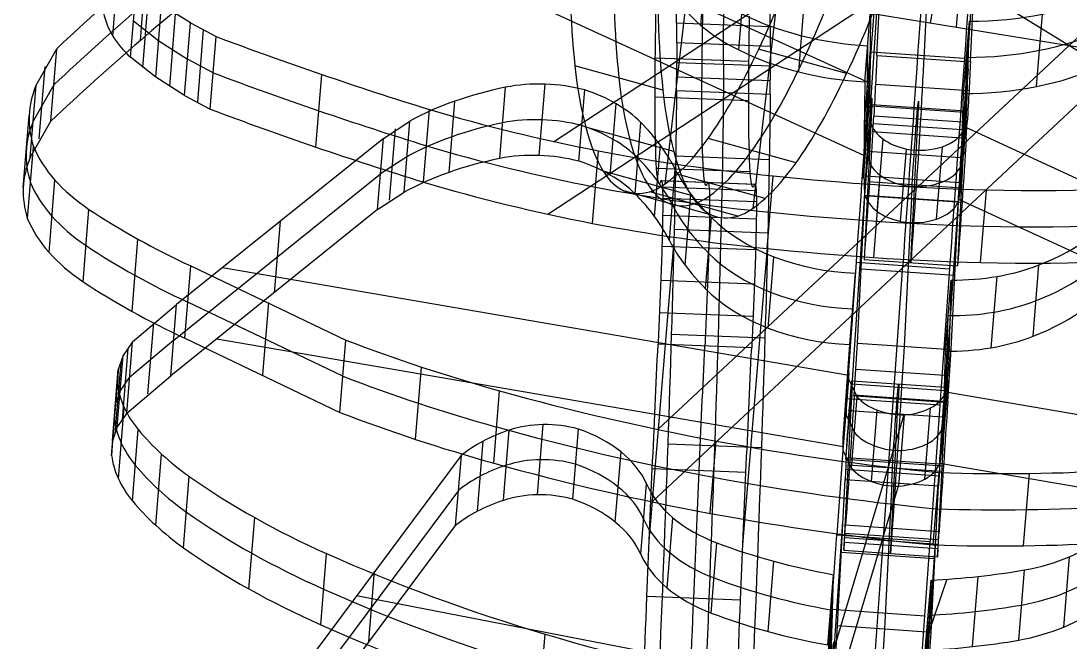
# Model space of a CAD drawing. Extents: x 14 to 133, y -39 to 144.
# Drawn here: x 48.84 to 71.22, y -1.44 to 11.81 of the extents above; entities that cross this region are included whole.
import ezdxf

# ---------------------------------------------------------------- set-up
doc = ezdxf.new("R2010")
doc.units = 0
doc.header["$MEASUREMENT"] = 0
doc.layers.add('LAYER_1', color=255, linetype='CONTINUOUS')

msp = doc.modelspace()

# ---------------------------------------------------------------- linework, layer by layer
at = {"layer": 'LAYER_1', "color": 9}
for p, q in [((66.96, 9.858, 71.863), (71.787, 81.944, 65.495)), ((68.955, 9.722, 71.831), (73.782, 81.808, 65.464)), ((65.27, 31.64, 115.09), (62.58, 8.329, 99.615)), ((67.147, 31.122, 115.545), (64.457, 7.81, 100.069)), ((68.247, 11.766, 126.611), (70.837, 26.127, 108.678)), ((76.814, 16.528, 64.082), (62.429, 3.096, 81.873)), ((66.949, 10.479, 72.431), (55.178, 15.892, 67.001)), ((76.689, 14.985, 62.815), (62.303, 1.554, 80.607)), ((66.823, 8.936, 71.164), (55.053, 14.349, 65.734)), ((60.204, 9.234, 81.903), (68.004, 14.354, 74.829)), ((67.102, 11.072, 75.638), (67.231, 13.665, 72.577)), ((67.102, 11.072, 75.638), (67.231, 13.665, 72.577)), ((68.229, 13.597, 72.561), (68.1, 11.004, 75.622)), ((69.097, 10.936, 75.607), (69.226, 13.529, 72.545)), ((69.097, 10.936, 75.607), (69.226, 13.529, 72.545)), ((63.348, 11.711, 68.127), (63.473, 13.254, 69.393)), ((68.801, 11.676, 126.668), (68.924, 13.225, 127.927)), ((50.798, 11.487, 76.896), (50.924, 13.036, 78.155)), ((51.387, 11.392, 69.702), (51.513, 12.935, 70.968)), ((60.078, 7.686, 80.643), (67.878, 12.805, 73.569)), ((68.708, 12.822, 73.465), (77.643, 7.321, 79.337)), ((51.178, 11.033, 77.416), (51.303, 12.582, 78.675)), ((51.178, 11.033, 77.416), (51.303, 12.582, 78.675)), ((64.155, 11.19, 68.682), (64.28, 12.733, 69.948)), ((64.155, 11.19, 68.682), (64.28, 12.733, 69.948)), ((51.436, 10.815, 77.658), (51.562, 12.364, 78.918)), ((62.827, 11.761, 133.015), (62.83, 12.327, 132.361)), ((62.827, 11.761, 133.015), (62.83, 12.327, 132.361)), ((51.715, 10.607, 77.887), (51.841, 12.155, 79.146)), ((51.715, 10.607, 77.887), (51.841, 12.155, 79.146)), ((52.453, 11.771, 79.558), (51.841, 12.155, 79.146)), ((52.453, 11.771, 79.558), (51.841, 12.155, 79.146)), ((63.828, 12.289, 132.333), (63.826, 11.724, 132.986)), ((64.825, 11.686, 132.957), (64.827, 12.252, 132.304)), ((64.825, 11.686, 132.957), (64.827, 12.252, 132.304)), ((65.433, 10.723, 69.124), (65.558, 12.266, 70.39)), ((66.177, 12.105, 126.396), (71.425, 11.246, 126.94)), ((66.177, 12.105, 126.396), (71.425, 11.246, 126.94)), ((52.012, 10.409, 78.1), (52.138, 11.957, 79.36)), ((66.843, 10.51, 69.244), (66.968, 12.053, 70.51)), ((66.843, 10.51, 69.244), (66.968, 12.053, 70.51)), ((66.968, 12.053, 70.51), (66.947, 10.346, 72.592)), ((66.968, 12.053, 70.51), (66.947, 10.346, 72.592)), ((70.507, 10.411, 69.002), (70.632, 11.954, 70.268)), ((51.241, 11.808, 78.045), (51.778, 11.381, 78.516)), ((52.328, 10.222, 78.298), (52.453, 11.771, 79.558)), ((52.328, 10.222, 78.298), (52.453, 11.771, 79.558)), ((52.453, 11.771, 79.558), (53.004, 11.475, 79.866)), ((52.453, 11.771, 79.558), (53.004, 11.475, 79.866)), ((62.827, 11.761, 133.015), (62.831, 10.916, 134.255)), ((64.825, 11.686, 132.957), (62.827, 11.761, 133.015)), ((62.827, 11.761, 133.015), (62.831, 10.916, 134.255)), ((64.825, 11.686, 132.957), (62.827, 11.761, 133.015)), ((63.83, 10.879, 134.226), (63.826, 11.724, 132.986)), ((64.825, 11.686, 132.957), (64.829, 10.841, 134.197)), ((64.825, 11.686, 132.957), (64.829, 10.841, 134.197)), ((68.952, 10.259, 69.34), (69.078, 11.802, 70.607)), ((68.952, 10.259, 69.34), (69.078, 11.802, 70.607)), ((69.016, 9.776, 73.082), (69.078, 11.802, 70.607)), ((69.016, 9.776, 73.082), (69.078, 11.802, 70.607)), ((52.729, 11.623, 79.712), (52.603, 10.074, 78.453)), ((52.879, 9.927, 78.607), (53.004, 11.475, 79.866)), ((52.879, 9.927, 78.607), (53.004, 11.475, 79.866)), ((49.163, 10.44, 74.24), (49.602, 11.215, 73.252)), ((49.163, 10.44, 74.24), (49.602, 11.215, 73.252)), ((49.477, 9.672, 71.986), (49.602, 11.215, 73.252)), ((49.477, 9.672, 71.986), (49.602, 11.215, 73.252)), ((51.778, 11.381, 78.516), (52.391, 10.996, 78.928)), ((64.827, 11.264, 133.577), (62.829, 11.34, 133.635)), ((66.455, 10.687, 95.104), (64.578, 11.206, 94.649)), ((66.958, 11.2, 71.551), (66.832, 9.657, 70.285)), ((66.885, 9.575, 71.959), (66.906, 11.282, 69.877)), ((51.715, 10.607, 77.887), (51.178, 11.033, 77.416)), ((51.715, 10.607, 77.887), (51.178, 11.033, 77.416)), ((52.941, 10.701, 79.236), (52.391, 10.996, 78.928)), ((64.372, 10.941, 118.315), (62.374, 11.017, 118.373)), ((66.973, 11.15, 67.144), (68.968, 11.014, 67.112)), ((67.102, 11.072, 75.638), (69.097, 10.936, 75.607)), ((67.102, 11.072, 75.638), (69.097, 10.936, 75.607)), ((69.015, 11.031, 69.973), (68.954, 9.004, 72.449)), ((49.231, 9.292, 72.474), (49.356, 10.835, 73.74)), ((62.533, 10.333, 110.883), (60.656, 10.852, 110.428)), ((62.533, 10.333, 110.883), (60.656, 10.852, 110.428)), ((62.828, 10.317, 134.924), (62.831, 10.916, 134.255)), ((62.828, 10.317, 134.924), (62.831, 10.916, 134.255)), ((64.829, 10.841, 134.197), (62.831, 10.916, 134.255)), ((64.829, 10.841, 134.197), (62.831, 10.916, 134.255)), ((63.83, 10.879, 134.226), (63.827, 10.279, 134.895)), ((64.825, 10.241, 134.866), (64.829, 10.841, 134.197)), ((64.825, 10.241, 134.866), (64.829, 10.841, 134.197)), ((69.047, 10.789, 71.844), (68.921, 9.246, 70.578)), ((52.328, 10.222, 78.298), (51.715, 10.607, 77.887)), ((52.328, 10.222, 78.298), (51.715, 10.607, 77.887)), ((55.132, 9.119, 79.375), (55.258, 10.667, 80.634)), ((62.829, 10.617, 134.589), (64.827, 10.541, 134.531)), ((49.038, 8.897, 72.974), (49.163, 10.44, 74.24)), ((49.038, 8.897, 72.974), (49.163, 10.44, 74.24)), ((49.539, 10.444, 72.619), (49.1, 9.669, 73.607)), ((59.055, 8.875, 64.381), (59.18, 10.395, 65.675)), ((59.055, 8.875, 64.381), (59.18, 10.395, 65.675)), ((59.897, 8.941, 64.223), (60.022, 10.461, 65.517)), ((60.745, 8.817, 64.286), (60.869, 10.337, 65.58)), ((60.745, 8.817, 64.286), (60.869, 10.337, 65.58)), ((64.825, 10.241, 134.866), (62.828, 10.317, 134.924)), ((64.825, 10.241, 134.866), (62.828, 10.317, 134.924)), ((66.843, 10.51, 69.244), (66.822, 8.803, 71.326)), ((66.843, 10.51, 69.244), (66.822, 8.803, 71.326)), ((66.822, 8.803, 71.326), (66.947, 10.346, 72.592)), ((66.822, 8.803, 71.326), (66.947, 10.346, 72.592)), ((66.973, 9.634, 73.457), (66.947, 10.346, 72.592)), ((66.973, 9.634, 73.457), (66.947, 10.346, 72.592)), ((67.072, 10.462, 76.342), (69.067, 10.326, 76.311)), ((52.328, 10.222, 78.298), (52.879, 9.927, 78.607)), ((52.328, 10.222, 78.298), (52.879, 9.927, 78.607)), ((57.975, 8.579, 64.832), (58.099, 10.099, 66.126)), ((64.367, 10.106, 119.243), (62.37, 10.182, 119.301)), ((64.367, 10.106, 119.243), (62.37, 10.182, 119.301)), ((68.891, 8.233, 71.816), (68.952, 10.259, 69.34)), ((68.891, 8.233, 71.816), (68.952, 10.259, 69.34)), ((57.43, 8.37, 80.066), (57.556, 9.919, 81.325)), ((57.43, 8.37, 80.066), (57.556, 9.919, 81.325)), ((61.412, 8.522, 64.569), (61.537, 10.042, 65.863)), ((66.814, 8.448, 71.759), (66.939, 9.991, 73.026)), ((66.991, 10.029, 73.115), (66.827, 6.724, 77.017)), ((66.991, 10.029, 73.115), (66.827, 6.724, 77.017)), ((66.972, 10, 72.038), (68.967, 9.864, 72.006)), ((66.991, 10.029, 73.115), (68.986, 9.892, 73.083)), ((66.991, 10.029, 73.115), (68.986, 9.892, 73.083)), ((67.824, 6.656, 77.001), (67.989, 9.961, 73.099)), ((68.986, 9.892, 73.083), (68.822, 6.588, 76.986)), ((68.986, 9.892, 73.083), (68.822, 6.588, 76.986)), ((48.889, 8.249, 73.778), (49.015, 9.792, 75.044)), ((49.038, 8.897, 72.974), (49.477, 9.672, 71.986)), ((49.038, 8.897, 72.974), (49.477, 9.672, 71.986)), ((56.571, 9.305, 67.206), (57.137, 9.674, 66.718)), ((56.571, 9.305, 67.206), (57.137, 9.674, 66.718)), ((57.012, 8.154, 65.424), (57.137, 9.674, 66.718)), ((57.012, 8.154, 65.424), (57.137, 9.674, 66.718)), ((61.94, 8.124, 64.986), (62.064, 9.644, 66.28)), ((61.94, 8.124, 64.986), (62.064, 9.644, 66.28)), ((66.847, 8.091, 72.191), (66.973, 9.634, 73.457)), ((66.847, 8.091, 72.191), (66.973, 9.634, 73.457)), ((67.014, 9.448, 77.085), (67.035, 9.783, 76.979)), ((67.014, 9.448, 77.085), (67.035, 9.783, 76.979)), ((67.035, 9.783, 76.979), (69.03, 9.647, 76.948)), ((67.035, 9.783, 76.979), (69.03, 9.647, 76.948)), ((68.033, 9.715, 76.964), (68.012, 9.38, 77.07)), ((68.991, 9.639, 73.251), (68.865, 8.096, 71.985)), ((68.891, 8.233, 71.816), (69.016, 9.776, 73.082)), ((68.891, 8.233, 71.816), (69.016, 9.776, 73.082)), ((68.965, 9.503, 73.42), (69.016, 9.776, 73.082)), ((68.965, 9.503, 73.42), (69.016, 9.776, 73.082)), ((69.009, 9.312, 77.054), (69.03, 9.647, 76.948)), ((69.009, 9.312, 77.054), (69.03, 9.647, 76.948)), ((56.703, 7.986, 65.651), (56.828, 9.506, 66.945)), ((62.766, 9.024, 108.431), (60.889, 9.543, 107.976)), ((66.885, 9.575, 71.959), (66.91, 8.863, 72.824)), ((67.014, 9.448, 77.085), (69.009, 9.312, 77.054)), ((67.014, 9.448, 77.085), (69.009, 9.312, 77.054)), ((69.02, 9.48, 77.001), (67.025, 9.616, 77.032)), ((68.839, 7.96, 72.153), (68.965, 9.503, 73.42)), ((68.839, 7.96, 72.153), (68.965, 9.503, 73.42)), ((81.437, 3.815, 79.114), (68.973, 9.547, 73.365)), ((56.571, 9.305, 67.206), (52.161, 5.762, 71.792)), ((56.571, 9.305, 67.206), (52.161, 5.762, 71.792)), ((56.446, 7.785, 65.912), (56.571, 9.305, 67.206)), ((56.446, 7.785, 65.912), (56.571, 9.305, 67.206)), ((65.378, 8.785, 97.382), (63.5, 9.303, 96.928)), ((65.378, 8.785, 97.382), (63.5, 9.303, 96.928)), ((67.107, 7.748, 72.583), (67.233, 9.291, 73.85)), ((48.981, 7.585, 74.578), (49.106, 9.128, 75.844)), ((48.981, 7.585, 74.578), (49.106, 9.128, 75.844)), ((61.033, 7.492, 80.786), (61.159, 9.04, 82.046)), ((62.357, 7.639, 65.516), (62.481, 9.158, 66.81)), ((66.899, 9.034, 71.567), (68.894, 8.897, 71.535)), ((66.899, 9.034, 71.567), (68.894, 8.897, 71.535)), ((67.606, 7.533, 72.795), (67.732, 9.076, 74.062)), ((67.606, 7.533, 72.795), (67.732, 9.076, 74.062)), ((68.375, 7.584, 72.658), (68.5, 9.127, 73.924)), ((68.954, 9.004, 72.449), (68.902, 8.731, 72.787)), ((57.074, 8.914, 66.071), (56.508, 8.545, 66.559)), ((64.806, 8.85, 136.026), (62.809, 8.926, 136.083)), ((66.847, 8.091, 72.191), (66.822, 8.803, 71.326)), ((66.847, 8.091, 72.191), (66.822, 8.803, 71.326)), ((52.099, 5.002, 71.145), (56.508, 8.545, 66.559)), ((63.137, 8.086, 105.83), (61.26, 8.605, 105.375)), ((63.137, 8.086, 105.83), (61.26, 8.605, 105.375)), ((64.399, 8.588, 122.321), (62.401, 8.664, 122.379)), ((62.675, 7.126, 66.087), (62.799, 8.646, 67.381)), ((62.675, 7.126, 66.087), (62.799, 8.646, 67.381)), ((64.719, 8.023, 99.231), (62.842, 8.542, 98.776)), ((49.438, 6.873, 75.401), (49.563, 8.416, 76.668)), ((64.488, 8.32, 125.743), (62.49, 8.396, 125.801)), ((64.488, 8.32, 125.743), (62.49, 8.396, 125.801)), ((64.509, 8.321, 126.466), (62.511, 8.397, 126.524)), ((64.761, 6.956, 81.072), (64.887, 8.505, 82.332)), ((64.761, 6.956, 81.072), (64.887, 8.505, 82.332)), ((66.866, 8.502, 71.779), (68.861, 8.365, 71.748)), ((68.904, 8.24, 75.034), (66.909, 8.377, 75.066)), ((67.034, 6.763, 81.082), (67.16, 8.312, 82.342)), ((56.446, 7.785, 65.912), (57.012, 8.154, 65.424)), ((56.446, 7.785, 65.912), (57.012, 8.154, 65.424)), ((63.579, 7.668, 103.53), (61.702, 8.187, 103.075)), ((64.134, 7.647, 101.217), (62.257, 8.165, 100.762)), ((64.134, 7.647, 101.217), (62.257, 8.165, 100.762)), ((64.525, 8.187, 127.176), (62.527, 8.263, 127.234)), ((64.525, 8.187, 127.176), (62.527, 8.263, 127.234)), ((63.008, 6.597, 66.676), (63.132, 8.117, 67.97)), ((66.57, 4.041, 72.377), (66.851, 8.232, 72.006)), ((66.688, 4.936, 75.998), (66.844, 8.096, 72.185)), ((66.688, 4.936, 75.998), (66.844, 8.096, 72.185)), ((66.844, 8.096, 72.185), (68.839, 7.96, 72.153)), ((66.844, 8.096, 72.185), (68.839, 7.96, 72.153)), ((66.923, 8.081, 77.24), (68.918, 7.945, 77.208)), ((68.565, 3.904, 72.345), (68.846, 8.096, 71.975)), ((68.839, 7.96, 72.153), (68.891, 8.233, 71.816)), ((68.839, 7.96, 72.153), (68.891, 8.233, 71.816)), ((69.311, 6.655, 80.989), (69.437, 8.203, 82.248)), ((69.311, 6.655, 80.989), (69.437, 8.203, 82.248)), ((64.53, 7.95, 127.68), (62.532, 8.025, 127.738)), ((67.842, 8.028, 72.169), (67.686, 4.868, 75.982)), ((68.684, 4.8, 75.966), (68.839, 7.96, 72.153)), ((68.684, 4.8, 75.966), (68.839, 7.96, 72.153)), ((81.312, 2.272, 77.848), (68.848, 8.004, 72.098)), ((50.164, 6.247, 76.091), (50.289, 7.79, 77.358)), ((50.164, 6.247, 76.091), (50.289, 7.79, 77.358)), ((56.446, 7.785, 65.912), (52.037, 4.242, 70.498)), ((56.446, 7.785, 65.912), (52.037, 4.242, 70.498)), ((64.528, 7.582, 128.097), (62.531, 7.657, 128.155)), ((64.528, 7.582, 128.097), (62.531, 7.657, 128.155)), ((63.446, 6.098, 67.221), (63.571, 7.618, 68.514)), ((63.446, 6.098, 67.221), (63.571, 7.618, 68.514)), ((54.366, 7.533, 69.499), (54.242, 6.013, 68.205)), ((64.773, 7.284, 136.934), (62.776, 7.36, 136.991)), ((64.773, 7.284, 136.934), (62.776, 7.36, 136.991)), ((51.209, 5.613, 76.76), (51.335, 7.156, 78.027)), ((62.243, 0.711, 127.318), (62.768, 7.044, 137.131)), ((64.513, 6.925, 128.434), (62.515, 7.001, 128.492)), ((64.241, 0.635, 127.26), (64.765, 6.969, 137.073)), ((64.78, 5.259, 68.079), (64.904, 6.779, 69.373)), ((66.827, 6.724, 77.017), (68.822, 6.588, 76.986)), ((66.827, 6.724, 77.017), (68.822, 6.588, 76.986)), ((52.337, 5.041, 77.346), (52.462, 6.584, 78.612)), ((52.337, 5.041, 77.346), (52.462, 6.584, 78.612)), ((52.462, 6.584, 78.612), (55.767, 5.002, 80.212)), ((52.462, 6.584, 78.612), (55.767, 5.002, 80.212)), ((53.141, 6.549, 70.773), (66.505, 4.255, 72.184)), ((66.656, 6.661, 66.454), (66.243, 0.846, 65.532)), ((66.656, 6.661, 66.454), (66.243, 0.846, 65.532)), ((66.656, 6.661, 66.454), (68.651, 6.525, 66.423)), ((66.656, 6.661, 66.454), (68.651, 6.525, 66.423)), ((68.761, 6.38, 74.06), (66.766, 6.516, 74.091)), ((67.241, 0.778, 65.516), (67.653, 6.593, 66.438)), ((68.651, 6.525, 66.423), (68.238, 0.71, 65.5)), ((68.651, 6.525, 66.423), (68.238, 0.71, 65.5)), ((70.435, 5.084, 67.74), (70.559, 6.604, 69.034)), ((70.435, 5.084, 67.74), (70.559, 6.604, 69.034)), ((64.489, 6.195, 128.54), (62.491, 6.271, 128.598)), ((64.489, 6.195, 128.54), (62.491, 6.271, 128.598)), ((66.504, 4.431, 71.977), (66.646, 6.427, 69.618)), ((66.504, 4.431, 71.977), (66.646, 6.427, 69.618)), ((66.522, 4.907, 68.324), (66.646, 6.427, 69.618)), ((66.522, 4.907, 68.324), (66.646, 6.427, 69.618)), ((68.56, 4.763, 68.297), (68.684, 6.283, 69.591)), ((68.56, 4.763, 68.297), (68.684, 6.283, 69.591)), ((68.684, 6.283, 69.591), (68.629, 4.43, 71.773)), ((68.684, 6.283, 69.591), (68.629, 4.43, 71.773)), ((69.54, 4.84, 68.113), (69.664, 6.36, 69.407)), ((51.22, 4.966, 72.817), (52.161, 5.762, 71.792)), ((51.22, 4.966, 72.817), (52.161, 5.762, 71.792)), ((52.037, 4.242, 70.498), (52.161, 5.762, 71.792)), ((52.037, 4.242, 70.498), (52.161, 5.762, 71.792)), ((55.705, 4.231, 79.579), (52.4, 5.812, 77.979)), ((53.999, 4.259, 78.134), (54.125, 5.802, 79.4)), ((66.584, 5.667, 68.971), (66.442, 3.671, 71.33)), ((51.546, 3.855, 71), (51.671, 5.374, 72.294)), ((64.461, 5.507, 128.473), (62.463, 5.583, 128.531)), ((66.575, 5.429, 70.797), (66.451, 3.909, 69.503)), ((68.567, 3.67, 71.126), (68.622, 5.523, 68.944)), ((68.657, 5.357, 70.682), (68.532, 3.837, 69.388)), ((51.22, 4.966, 72.817), (51.02, 4.675, 73.178)), ((51.22, 4.966, 72.817), (51.02, 4.675, 73.178)), ((51.096, 3.446, 71.523), (51.22, 4.966, 72.817)), ((51.096, 3.446, 71.523), (51.22, 4.966, 72.817)), ((52.099, 5.002, 71.145), (51.158, 4.206, 72.17)), ((52.337, 5.041, 77.346), (55.642, 3.459, 78.946)), ((52.337, 5.041, 77.346), (55.642, 3.459, 78.946)), ((53.016, 5.029, 69.479), (66.38, 2.735, 70.89)), ((55.642, 3.459, 78.946), (55.767, 5.002, 80.212)), ((55.642, 3.459, 78.946), (55.767, 5.002, 80.212)), ((64.712, 5.044, 137.75), (62.714, 5.12, 137.808)), ((66.617, 3.832, 76.267), (66.688, 4.936, 75.998)), ((66.617, 3.832, 76.267), (66.688, 4.936, 75.998)), ((66.688, 4.936, 75.998), (68.684, 4.8, 75.966)), ((66.688, 4.936, 75.998), (68.684, 4.8, 75.966)), ((51.12, 4.821, 72.998), (50.996, 3.301, 71.704)), ((64.43, 4.839, 128.292), (62.432, 4.915, 128.35)), ((64.43, 4.839, 128.292), (62.432, 4.915, 128.35)), ((66.38, 2.911, 70.683), (66.522, 4.907, 68.324)), ((66.38, 2.911, 70.683), (66.522, 4.907, 68.324)), ((67.686, 4.868, 75.982), (67.615, 3.763, 76.252)), ((68.56, 4.763, 68.297), (68.505, 2.91, 70.479)), ((68.56, 4.763, 68.297), (68.505, 2.91, 70.479)), ((68.612, 3.695, 76.236), (68.684, 4.8, 75.966)), ((68.612, 3.695, 76.236), (68.684, 4.8, 75.966)), ((50.967, 4.524, 73.36), (50.842, 3.004, 72.066)), ((50.895, 3.155, 71.884), (51.02, 4.675, 73.178)), ((50.895, 3.155, 71.884), (51.02, 4.675, 73.178)), ((51.02, 4.675, 73.178), (50.913, 4.374, 73.542)), ((51.02, 4.675, 73.178), (50.913, 4.374, 73.542)), ((50.789, 2.854, 72.248), (50.913, 4.374, 73.542)), ((50.789, 2.854, 72.248), (50.913, 4.374, 73.542)), ((50.913, 4.374, 73.542), (50.897, 4.064, 73.908)), ((50.913, 4.374, 73.542), (50.897, 4.064, 73.908)), ((57.259, 2.885, 79.485), (57.385, 4.428, 80.751)), ((66.38, 2.911, 70.683), (66.504, 4.431, 71.977)), ((66.38, 2.911, 70.683), (66.504, 4.431, 71.977)), ((66.505, 4.3, 72.13), (66.38, 2.78, 70.836)), ((66.505, 4.17, 72.284), (66.504, 4.431, 71.977)), ((66.505, 4.17, 72.284), (66.504, 4.431, 71.977)), ((66.653, 4.384, 76.134), (68.648, 4.248, 76.103)), ((68.505, 2.91, 70.479), (68.629, 4.43, 71.773)), ((68.505, 2.91, 70.479), (68.629, 4.43, 71.773)), ((68.629, 4.43, 71.773), (68.565, 3.884, 72.421)), ((68.629, 4.43, 71.773), (68.565, 3.884, 72.421)), ((50.772, 2.544, 72.614), (50.897, 4.064, 73.908)), ((50.772, 2.544, 72.614), (50.897, 4.064, 73.908)), ((50.905, 4.219, 73.725), (50.781, 2.699, 72.431)), ((50.958, 3.915, 72.531), (51.158, 4.206, 72.17)), ((51.096, 3.446, 71.523), (52.037, 4.242, 70.498)), ((51.096, 3.446, 71.523), (52.037, 4.242, 70.498)), ((66.38, 2.65, 70.99), (66.505, 4.17, 72.284)), ((66.38, 2.65, 70.99), (66.505, 4.17, 72.284)), ((66.682, 3.792, 72.71), (66.505, 4.17, 72.284)), ((66.682, 3.792, 72.71), (66.505, 4.17, 72.284)), ((66.568, 4.131, 71.848), (68.563, 3.995, 71.817)), ((66.568, 4.131, 71.848), (68.563, 3.995, 71.817)), ((66.571, 4.066, 72.312), (68.566, 3.93, 72.281)), ((68.501, 2.634, 70.804), (68.626, 4.154, 72.098)), ((50.851, 3.614, 72.895), (50.958, 3.915, 72.531)), ((58.925, 2.378, 79.937), (59.051, 3.921, 81.204)), ((58.925, 2.378, 79.937), (59.051, 3.921, 81.204)), ((66.56, 3.817, 72.709), (66.413, 0.887, 76.097)), ((66.56, 3.817, 72.709), (66.413, 0.887, 76.097)), ((66.438, 2.456, 71.211), (66.563, 3.976, 72.505)), ((66.56, 3.817, 72.709), (68.555, 3.681, 72.677)), ((66.56, 3.817, 72.709), (68.555, 3.681, 72.677)), ((66.617, 3.832, 76.267), (68.612, 3.695, 76.236)), ((66.617, 3.832, 76.267), (68.612, 3.695, 76.236)), ((68.441, 2.364, 71.127), (68.565, 3.884, 72.421)), ((68.441, 2.364, 71.127), (68.565, 3.884, 72.421)), ((68.57, 3.9, 72.402), (83.898, 1.268, 74.019)), ((50.835, 3.304, 73.261), (50.851, 3.614, 72.895)), ((66.442, 3.671, 71.33), (66.443, 3.41, 71.637)), ((66.449, 3.757, 65.975), (68.444, 3.62, 65.943)), ((66.558, 2.272, 71.416), (66.682, 3.792, 72.71)), ((66.558, 2.272, 71.416), (66.682, 3.792, 72.71)), ((67.411, 0.819, 76.081), (67.558, 3.749, 72.693)), ((68.555, 3.681, 72.677), (68.408, 0.751, 76.065)), ((68.555, 3.681, 72.677), (68.408, 0.751, 76.065)), ((68.503, 3.124, 71.774), (68.567, 3.67, 71.126)), ((51.096, 3.446, 71.523), (50.895, 3.155, 71.884)), ((51.096, 3.446, 71.523), (50.895, 3.155, 71.884)), ((50.917, 2.047, 73.184), (51.041, 3.567, 74.478)), ((67.676, 3.409, 73.064), (65.892, -2.564, 80.251)), ((66.443, 3.41, 71.637), (66.62, 3.032, 72.063)), ((66.512, 3.502, 71.062), (68.507, 3.366, 71.03)), ((66.986, 1.987, 71.71), (67.11, 3.507, 73.004)), ((67.567, 1.89, 71.768), (67.692, 3.41, 73.062)), ((67.567, 1.89, 71.768), (67.692, 3.41, 73.062)), ((68.122, 2.036, 71.542), (68.247, 3.556, 72.836)), ((50.895, 3.155, 71.884), (50.789, 2.854, 72.248)), ((50.895, 3.155, 71.884), (50.789, 2.854, 72.248)), ((59.857, 1.703, 65.889), (59.98, 3.2, 67.21)), ((51.216, 1.573, 73.712), (51.341, 3.093, 75.006)), ((51.216, 1.573, 73.712), (51.341, 3.093, 75.006)), ((59.133, 1.585, 66.09), (59.256, 3.082, 67.411)), ((59.133, 1.585, 66.09), (59.256, 3.082, 67.411)), ((60.611, 1.608, 65.927), (60.734, 3.105, 67.247)), ((60.611, 1.608, 65.927), (60.734, 3.105, 67.247)), ((66.38, 2.65, 70.99), (66.38, 2.911, 70.683)), ((66.38, 2.65, 70.99), (66.38, 2.911, 70.683)), ((68.505, 2.91, 70.479), (68.441, 2.364, 71.127)), ((68.505, 2.91, 70.479), (68.441, 2.364, 71.127)), ((50.789, 2.854, 72.248), (50.772, 2.544, 72.614)), ((50.789, 2.854, 72.248), (50.772, 2.544, 72.614)), ((58.577, 1.352, 66.407), (58.7, 2.849, 67.727)), ((64.637, 2.705, 138.207), (62.639, 2.781, 138.265)), ((64.637, 2.705, 138.207), (62.639, 2.781, 138.265)), ((63.546, 1.308, 80.784), (63.672, 2.851, 82.05)), ((51.715, 1.052, 74.276), (51.839, 2.572, 75.57)), ((54.548, -2.406, 74.071), (58.235, 2.543, 68.117)), ((54.548, -2.406, 74.071), (58.235, 2.543, 68.117)), ((58.111, 1.046, 66.797), (58.235, 2.543, 68.117)), ((58.111, 1.046, 66.797), (58.235, 2.543, 68.117)), ((61.519, 1.121, 66.394), (61.642, 2.617, 67.715)), ((66.558, 2.272, 71.416), (66.38, 2.65, 70.99)), ((66.558, 2.272, 71.416), (66.38, 2.65, 70.99)), ((66.445, 2.5, 71.159), (66.421, 2.029, 71.624)), ((66.445, 2.5, 71.159), (66.421, 2.029, 71.624)), ((66.445, 2.5, 71.159), (68.441, 2.364, 71.127)), ((66.445, 2.5, 71.159), (68.441, 2.364, 71.127)), ((64.308, 2.181, 127.549), (62.31, 2.256, 127.607)), ((66.431, 2.247, 71.373), (68.427, 2.11, 71.341)), ((66.486, 2.343, 74.395), (68.481, 2.207, 74.363)), ((66.527, 2.456, 76.519), (68.522, 2.32, 76.488)), ((67.418, 1.961, 71.608), (67.443, 2.432, 71.143)), ((68.441, 2.364, 71.127), (68.416, 1.893, 71.592)), ((68.441, 2.364, 71.127), (68.416, 1.893, 71.592)), ((68.446, 2.38, 71.108), (83.773, -0.251, 72.725)), ((52.307, 0.571, 74.784), (52.431, 2.091, 76.078)), ((52.307, 0.571, 74.784), (52.431, 2.091, 76.078)), ((66.263, -1.087, 75.146), (66.421, 2.029, 71.624)), ((66.263, -1.087, 75.146), (66.421, 2.029, 71.624)), ((66.421, 2.029, 71.624), (68.416, 1.893, 71.592)), ((66.421, 2.029, 71.624), (68.416, 1.893, 71.592)), ((68.304, 0.633, 81.134), (68.43, 2.176, 82.4)), ((68.304, 0.633, 81.134), (68.43, 2.176, 82.4)), ((70.231, 0.617, 80.963), (70.357, 2.16, 82.229)), ((58.173, 1.794, 67.457), (54.486, -3.154, 73.411)), ((62.062, 0.439, 67.116), (62.185, 1.936, 68.437)), ((62.062, 0.439, 67.116), (62.185, 1.936, 68.437)), ((67.552, 1.89, 71.77), (65.768, -4.083, 78.957)), ((67.418, 1.961, 71.608), (67.261, -1.155, 75.13)), ((68.258, -1.224, 75.114), (68.416, 1.893, 71.592)), ((68.258, -1.224, 75.114), (68.416, 1.893, 71.592)), ((53.702, -0.303, 75.677), (53.826, 1.217, 76.971)), ((62.627, -0.285, 67.884), (62.75, 1.212, 69.205)), ((66.147, -2.275, 72.935), (66.375, 1.136, 72.633)), ((54.425, -3.903, 72.75), (58.111, 1.046, 66.797)), ((54.425, -3.903, 72.75), (58.111, 1.046, 66.797)), ((66.396, 0.52, 76.581), (66.432, 1.06, 76.569)), ((66.396, 0.52, 76.581), (66.432, 1.06, 76.569)), ((66.432, 1.06, 76.569), (68.428, 0.923, 76.538)), ((66.432, 1.06, 76.569), (68.428, 0.923, 76.538)), ((67.43, 0.991, 76.554), (67.393, 0.451, 76.566)), ((68.142, -2.411, 72.903), (68.371, 1, 72.602)), ((68.391, 0.383, 76.55), (68.428, 0.923, 76.538)), ((68.391, 0.383, 76.55), (68.428, 0.923, 76.538)), ((63.565, -0.819, 68.402), (63.688, 0.678, 69.722)), ((63.565, -0.819, 68.402), (63.688, 0.678, 69.722)), ((66.243, 0.846, 65.532), (68.238, 0.71, 65.5)), ((66.243, 0.846, 65.532), (68.238, 0.71, 65.5)), ((66.413, 0.887, 76.097), (66.396, 0.52, 76.581)), ((66.413, 0.887, 76.097), (66.396, 0.52, 76.581)), ((66.403, 0.691, 76.329), (68.399, 0.554, 76.298)), ((66.413, 0.887, 76.097), (68.408, 0.751, 76.065)), ((66.413, 0.887, 76.097), (68.408, 0.751, 76.065)), ((66.414, 0.79, 76.586), (68.409, 0.653, 76.554)), ((67.393, 0.451, 76.566), (67.411, 0.819, 76.081)), ((68.408, 0.751, 76.065), (68.391, 0.383, 76.55)), ((68.408, 0.751, 76.065), (68.391, 0.383, 76.55)), ((55.235, -1.07, 76.43), (55.36, 0.45, 77.724)), ((55.235, -1.07, 76.43), (55.36, 0.45, 77.724)), ((68.337, 0.335, 73.353), (66.342, 0.471, 73.385)), ((66.396, 0.52, 76.581), (68.391, 0.383, 76.55)), ((66.396, 0.52, 76.581), (68.391, 0.383, 76.55)), ((64.781, -1.213, 68.735), (64.904, 0.284, 70.056)), ((71.086, -1.117, 68.038), (71.209, 0.38, 69.359)), ((56.262, -1.426, 69.772), (56.385, 0.071, 71.092)), ((70.129, -1.398, 68.445), (70.252, 0.099, 69.766)), ((70.129, -1.398, 68.445), (70.252, 0.099, 69.766)), ((66.054, -1.499, 68.94), (66.177, -0.002, 70.261)), ((66.054, -1.499, 68.94), (66.177, -0.002, 70.261)), ((66.123, -1.774, 72.274), (66.177, -0.002, 70.261)), ((66.123, -1.774, 72.274), (66.177, -0.002, 70.261)), ((68.133, -1.615, 68.878), (68.256, -0.118, 70.198)), ((68.133, -1.615, 68.878), (68.256, -0.118, 70.198)), ((68.256, -0.118, 70.198), (68.172, -1.789, 72.101)), ((68.256, -0.118, 70.198), (68.172, -1.789, 72.101)), ((68.591, -0.098, 70.144), (68.199, -1.25, 71.487)), ((69.141, -1.535, 68.693), (69.264, -0.038, 70.013)), ((56, -0.446, 71.714), (80.164, -5.121, 74.758)), ((64.192, -0.545, 127.108), (62.194, -0.469, 127.166)), ((64.192, -0.545, 127.108), (62.194, -0.469, 127.166)), ((66.15, -0.888, 71.267), (66.027, -2.385, 69.947)), ((66.116, -0.75, 69.6), (66.062, -2.522, 71.614)), ((66.13, -0.739, 65.223), (68.125, -0.876, 65.192)), ((68.11, -2.538, 71.44), (68.195, -0.867, 69.538)), ((66.184, -2.32, 75.445), (66.263, -1.087, 75.146)), ((66.184, -2.32, 75.445), (66.263, -1.087, 75.146)), ((66.263, -1.087, 75.146), (68.258, -1.224, 75.114)), ((66.263, -1.087, 75.146), (68.258, -1.224, 75.114)), ((68.214, -0.954, 71.149), (68.091, -2.451, 69.829)), ((59.896, -2.789, 78.001), (60.02, -1.269, 79.295)), ((67.261, -1.155, 75.13), (67.181, -2.388, 75.429)), ((68.179, -2.457, 75.413), (68.258, -1.224, 75.114)), ((68.179, -2.457, 75.413), (68.258, -1.224, 75.114))]:
    msp.add_line(p, q, dxfattribs=at)
at = {"layer": 'LAYER_1', "color": 9, "extrusion": (0.997547, -0.068199, -0.015777)}
for centre, radius, start, end in [((30.967, -46.471, 64.989), 115.662, 95.33331, 99.84404), ((30.967, -46.471, 64.989), 115.662, 95.33331, 99.84404), ((30.967, -46.471, 65.989), 115.662, 95.33331, 99.84404), ((30.967, -46.471, 66.989), 115.662, 95.33331, 99.84404), ((30.967, -46.471, 66.989), 115.662, 95.33331, 99.84404), ((8.545, 71.156, 64.989), 8.974, 37.9317, 49.8357), ((8.545, 71.156, 64.989), 8.974, 37.9317, 49.8357), ((8.545, 71.156, 65.989), 8.974, 37.9316, 49.8357), ((8.545, 71.156, 66.989), 8.974, 37.9317, 49.8357), ((8.545, 71.156, 66.989), 8.974, 37.9317, 49.8357), ((13.671, 73.636, 64.989), 1.039, 264.7163, 29.6226), ((13.671, 73.636, 64.989), 1.039, 264.7163, 29.6226), ((13.671, 73.636, 65.989), 1.039, 264.7163, 29.6226), ((13.671, 73.636, 66.989), 1.039, 264.7163, 29.6226), ((13.671, 73.636, 66.989), 1.039, 264.7163, 29.6226), ((12.753, 73.23, 64.989), 5.046, 75.7284, 107.1326), ((12.753, 73.23, 64.989), 5.046, 75.7284, 107.1326), ((12.753, 73.23, 65.989), 5.046, 75.7278, 107.1333), ((12.753, 73.23, 66.989), 5.046, 75.7284, 107.1326), ((12.753, 73.23, 66.989), 5.046, 75.7284, 107.1326), ((13.825, 74.002, 64.989), 1.424, 213.3705, 259.8963), ((13.825, 74.002, 64.989), 1.424, 213.3705, 259.8963), ((13.825, 74.002, 65.989), 1.424, 213.3705, 259.8963), ((13.825, 74.002, 66.989), 1.424, 213.3705, 259.8963), ((13.825, 74.002, 66.989), 1.424, 213.3705, 259.8963), ((7.618, 73.074, 64.989), 1.061, 236.0879, 349.6265), ((7.618, 73.074, 64.989), 1.061, 236.0879, 349.6265), ((7.548, 72.964, 64.989), 1.117, 355.7993, 44.2237), ((7.548, 72.964, 64.989), 1.117, 355.7993, 44.2237), ((7.618, 73.074, 65.989), 1.061, 236.0879, 349.6265), ((7.548, 72.964, 65.989), 1.117, 355.7993, 44.2237), ((5.944, 67.949, 64.989), 9.662, 75.4803, 92.1113), ((5.944, 67.949, 64.989), 9.662, 75.4803, 92.1113), ((7.618, 73.074, 66.989), 1.061, 236.0879, 349.6265), ((7.618, 73.074, 66.989), 1.061, 236.0879, 349.6265), ((7.548, 72.964, 66.989), 1.117, 355.7993, 44.2237), ((7.548, 72.964, 66.989), 1.117, 355.7993, 44.2237), ((5.944, 67.949, 65.989), 9.662, 75.4801, 92.1116), ((5.944, 67.949, 66.989), 9.662, 75.4803, 92.1113), ((5.944, 67.949, 66.989), 9.662, 75.4803, 92.1113), ((-1.413, 97.207, 64.989), 31.382, 276.5539, 282.4683), ((-1.413, 97.207, 64.989), 31.382, 276.5539, 282.4683), ((-1.417, 97.231, 65.989), 31.406, 276.5561, 282.4661), ((-1.413, 97.207, 66.989), 31.382, 276.5539, 282.4683), ((-1.413, 97.207, 66.989), 31.382, 276.5539, 282.4683), ((1.98, 72.586, 64.989), 1.108, 318.0224, 10.2796), ((1.98, 72.586, 64.989), 1.108, 318.0224, 10.2796)]:
    msp.add_arc(centre, radius, start, end, dxfattribs=at)
at = {"layer": 'LAYER_1', "color": 9, "extrusion": (0.062757, 0.771476, 0.633156)}
for centre, radius, start, end in [((-126.66, 91.794, 58.145), 90.023, 325.83722, 330.21461), ((-126.66, 91.794, 58.145), 90.023, 325.83722, 330.21461), ((-126.754, 91.853, 57.145), 90.134, 325.83992, 330.21192), ((-126.66, 91.794, 56.145), 90.023, 325.83722, 330.21461), ((-126.66, 91.794, 56.145), 90.023, 325.83722, 330.21461), ((-64.991, 39.642, 56.145), 3.719, 23.9747, 58.2848), ((-64.991, 39.642, 56.145), 3.719, 23.9747, 58.2848), ((-67.185, 38.248, 58.145), 5.455, 97.463, 131.1611), ((-67.185, 38.248, 58.145), 5.455, 97.463, 131.1611), ((-65.567, 38.785, 57.145), 4.752, 57.8149, 92.454), ((-67.185, 38.248, 57.145), 5.455, 97.4624, 131.1617), ((-65.567, 38.785, 56.145), 4.752, 57.8154, 92.4536), ((-65.567, 38.785, 56.145), 4.752, 57.8154, 92.4536), ((-67.185, 38.248, 56.145), 5.455, 97.463, 131.1611), ((-67.185, 38.248, 56.145), 5.455, 97.463, 131.1611), ((-52.588, 49.282, 58.145), 4.53, 348.1457, 14.6035), ((-52.588, 49.282, 58.145), 4.53, 348.1457, 14.6035), ((-52.588, 49.282, 57.145), 4.53, 348.1453, 14.6038), ((-66.985, 47.101, 58.145), 1.041, 13.2199, 78.271), ((-66.985, 47.101, 58.145), 1.041, 13.2199, 78.271), ((-66.93, 47.072, 58.145), 1.061, 81.4968, 168.0427), ((-66.93, 47.072, 58.145), 1.061, 81.4968, 168.0427), ((-52.442, 49.034, 58.145), 4.459, 18.1552, 48.5913), ((-52.442, 49.034, 58.145), 4.459, 18.1552, 48.5913), ((-52.588, 49.282, 56.145), 4.53, 348.1457, 14.6035), ((-52.588, 49.282, 56.145), 4.53, 348.1457, 14.6035), ((-66.985, 47.101, 57.145), 1.041, 13.2199, 78.271), ((-66.93, 47.072, 57.145), 1.061, 81.4968, 168.0428), ((-52.442, 49.034, 57.145), 4.459, 18.1546, 48.5918), ((-66.985, 47.101, 56.145), 1.041, 13.2199, 78.271), ((-66.985, 47.101, 56.145), 1.041, 13.2199, 78.271), ((-66.93, 47.072, 56.145), 1.061, 81.4968, 168.0427), ((-66.93, 47.072, 56.145), 1.061, 81.4968, 168.0427), ((-59.136, 41.304, 58.145), 14.685, 48.9516, 59.8312), ((-59.136, 41.304, 58.145), 14.685, 48.9516, 59.8312), ((-52.442, 49.034, 56.145), 4.459, 18.1552, 48.5913), ((-52.442, 49.034, 56.145), 4.459, 18.1552, 48.5913), ((-59.136, 41.304, 57.145), 14.685, 48.9516, 59.8312), ((-59.136, 41.304, 56.145), 14.685, 48.9516, 59.8312), ((-59.136, 41.304, 56.145), 14.685, 48.9516, 59.8312), ((-66.521, 31.371, 58.145), 27.176, 65.3302, 72.9177), ((-66.521, 31.371, 58.145), 27.176, 65.3302, 72.9177), ((-66.524, 31.364, 57.145), 27.184, 65.3313, 72.9166), ((-68.985, 23.119, 58.145), 35.788, 73.0277, 88.4676), ((-68.985, 23.119, 58.145), 35.788, 73.0277, 88.4676), ((-66.521, 31.371, 56.145), 27.176, 65.3302, 72.9177), ((-66.521, 31.371, 56.145), 27.176, 65.3302, 72.9177), ((-68.985, 23.12, 57.145), 35.787, 73.0275, 88.4678), ((-68.985, 23.119, 56.145), 35.788, 73.0277, 88.4676), ((-68.985, 23.119, 56.145), 35.788, 73.0277, 88.4676), ((-65.738, 30.578, 58.145), 28.409, 94.6226, 102.4281), ((-65.738, 30.578, 58.145), 28.409, 94.6226, 102.4281), ((-65.737, 30.571, 57.145), 28.416, 94.6236, 102.4271), ((-65.738, 30.578, 56.145), 28.409, 94.6226, 102.4281), ((-65.738, 30.578, 56.145), 28.409, 94.6226, 102.4281)]:
    msp.add_arc(centre, radius, start, end, dxfattribs=at)
at = {"layer": 'LAYER_1', "color": 9, "extrusion": (0.938621, -0.25932, 0.227475)}
for centre, radius, start, end in [((47.892, 82.565, 79.239), 24.591, 137.6379, 149.9193), ((47.892, 82.565, 79.239), 24.591, 137.6379, 149.9193), ((47.892, 82.565, 80.239), 24.591, 137.6379, 149.9193), ((33.316, 85.637, 79.239), 8.751, 211.79, 253.3713), ((33.316, 85.637, 79.239), 8.751, 211.79, 253.3713), ((47.892, 82.565, 81.239), 24.591, 137.6379, 149.9193), ((47.892, 82.565, 81.239), 24.591, 137.6379, 149.9193), ((33.316, 85.637, 80.239), 8.751, 211.7892, 253.3721), ((33.316, 85.637, 81.239), 8.751, 211.79, 253.3713), ((33.316, 85.637, 81.239), 8.751, 211.79, 253.3713), ((32.452, 83.118, 81.239), 3.362, 142.9445, 214.0235), ((32.452, 83.118, 81.239), 3.362, 142.9445, 214.0235), ((42.57, 85.744, 79.239), 18.393, 150.1767, 167.5724), ((42.57, 85.744, 79.239), 18.393, 150.1767, 167.5724), ((42.57, 85.744, 80.239), 18.393, 150.1764, 167.5726), ((42.57, 85.744, 81.239), 18.393, 150.1767, 167.5724), ((42.57, 85.744, 81.239), 18.393, 150.1767, 167.5724), ((34.987, 86.558, 79.239), 10.657, 188.5979, 211.2665), ((34.987, 86.558, 79.239), 10.657, 188.5979, 211.2665), ((34.987, 86.558, 80.239), 10.657, 188.5979, 211.2666), ((34.987, 86.558, 81.239), 10.657, 188.5979, 211.2665), ((34.987, 86.558, 81.239), 10.657, 188.5979, 211.2665), ((38.024, 86.883, 79.239), 13.709, 168.1321, 188.0409), ((38.024, 86.883, 79.239), 13.709, 168.1321, 188.0409), ((38.024, 86.883, 80.239), 13.709, 168.132, 188.041), ((38.024, 86.883, 81.239), 13.709, 168.1321, 188.0409), ((38.024, 86.883, 81.239), 13.709, 168.1321, 188.0409)]:
    msp.add_arc(centre, radius, start, end, dxfattribs=at)
at = {"layer": 'LAYER_1', "color": 9, "extrusion": (0.062894, 0.774274, 0.629717)}
for centre, radius, start, end in [((-52.538, 48.64, 60.512), 3.118, 10.0377, 39.0416), ((-52.538, 48.64, 60.512), 3.118, 10.0377, 39.0416), ((-76.118, -1.264, 62.512), 58.636, 65.60597, 70.51958), ((-76.118, -1.264, 62.512), 58.636, 65.60597, 70.51958), ((-76.147, -1.335, 61.512), 58.712, 65.60915, 70.5164), ((-76.118, -1.264, 60.512), 58.636, 65.60597, 70.51958), ((-76.118, -1.264, 60.512), 58.636, 65.60597, 70.51958), ((-64.544, 30.212, 62.512), 25.105, 71.4655, 88.724), ((-64.544, 30.212, 62.512), 25.105, 71.4655, 88.724), ((-66.135, 28.795, 62.512), 26.518, 95.2154, 120.9371), ((-66.135, 28.795, 62.512), 26.518, 95.2154, 120.9371), ((-64.544, 30.213, 61.512), 25.104, 71.4653, 88.7242), ((-66.135, 28.796, 61.512), 26.517, 95.2151, 120.9375), ((-64.544, 30.212, 60.512), 25.105, 71.4655, 88.724), ((-64.544, 30.212, 60.512), 25.105, 71.4655, 88.724), ((-65.349, 16.536, 62.512), 38.799, 87.9853, 94.7243), ((-65.349, 16.536, 62.512), 38.799, 87.9853, 94.7243), ((-66.135, 28.795, 60.512), 26.518, 95.2154, 120.9371), ((-66.135, 28.795, 60.512), 26.518, 95.2154, 120.9371), ((-65.349, 16.517, 61.512), 38.818, 87.9869, 94.7227), ((-65.349, 16.536, 60.512), 38.799, 87.9853, 94.7243), ((-65.349, 16.536, 60.512), 38.799, 87.9853, 94.7243)]:
    msp.add_arc(centre, radius, start, end, dxfattribs=at)
at = {"layer": 'LAYER_1', "color": 9, "extrusion": (0.998863, -0.037865, -0.028965)}
for centre, radius, start, end in [((18.696, 125.741, 58.457), 7.745, 217.3281, 235.8151), ((18.696, 125.741, 58.457), 7.745, 217.3281, 235.8151), ((18.696, 125.741, 59.457), 7.745, 217.3279, 235.8153), ((18.696, 125.741, 60.457), 7.745, 217.3281, 235.8151), ((18.696, 125.741, 60.457), 7.745, 217.3281, 235.8151), ((5.178, 129.083, 58.457), 10.68, 45.3038, 64.7583), ((5.178, 129.083, 58.457), 10.68, 45.3038, 64.7583), ((19.784, 126.524, 58.457), 9.085, 173.5311, 217.0911), ((19.784, 126.524, 58.457), 9.085, 173.5311, 217.0911), ((19.784, 126.524, 59.457), 9.085, 173.5311, 217.0911), ((5.178, 129.083, 59.457), 10.68, 45.3037, 64.7584), ((19.784, 126.524, 60.457), 9.085, 173.5311, 217.0911), ((19.784, 126.524, 60.457), 9.085, 173.5311, 217.0911), ((5.178, 129.083, 60.457), 10.68, 45.3038, 64.7583), ((5.178, 129.083, 60.457), 10.68, 45.3038, 64.7583), ((6.917, 127.919, 58.457), 3.858, 354.4674, 15.9852), ((6.917, 127.919, 58.457), 3.858, 354.4674, 15.9852), ((6.917, 127.919, 59.457), 3.858, 354.4674, 15.9852), ((6.917, 127.919, 60.457), 3.858, 354.4674, 15.9852), ((6.917, 127.919, 60.457), 3.858, 354.4674, 15.9852), ((8.73, 128.396, 58.457), 1.984, 17.1694, 49.4122), ((8.73, 128.396, 58.457), 1.984, 17.1694, 49.4122), ((8.73, 128.396, 59.457), 1.984, 17.1688, 49.4128), ((8.73, 128.396, 60.457), 1.984, 17.1694, 49.4122), ((8.73, 128.396, 60.457), 1.984, 17.1694, 49.4122), ((8.68, 128.097, 58.457), 2.249, 53.407, 91.1774), ((8.68, 128.097, 58.457), 2.249, 53.407, 91.1774), ((8.68, 128.098, 59.457), 2.249, 53.4062, 91.1782), ((8.68, 128.097, 60.457), 2.249, 53.407, 91.1774), ((8.68, 128.097, 60.457), 2.249, 53.407, 91.1774), ((3.422, 124.923, 58.457), 15.193, 65.4564, 83.4607), ((3.422, 124.923, 58.457), 15.193, 65.4564, 83.4607), ((3.422, 124.923, 59.457), 15.192, 65.4562, 83.4609), ((3.422, 124.923, 60.457), 15.193, 65.4564, 83.4607), ((3.422, 124.923, 60.457), 15.193, 65.4564, 83.4607), ((8.688, 126.204, 58.457), 4.142, 90.7527, 109.9285), ((8.688, 126.204, 58.457), 4.142, 90.7527, 109.9285), ((8.688, 126.204, 59.457), 4.142, 90.7525, 109.9286), ((8.688, 126.204, 60.457), 4.142, 90.7527, 109.9285), ((8.688, 126.204, 60.457), 4.142, 90.7527, 109.9285), ((-0.682, 153.444, 58.457), 24.665, 275.9785, 288.8227), ((-0.682, 153.444, 58.457), 24.665, 275.9785, 288.8227), ((-0.682, 153.444, 59.457), 24.665, 275.9784, 288.8228), ((-0.682, 153.444, 60.457), 24.665, 275.9785, 288.8227), ((-0.682, 153.444, 60.457), 24.665, 275.9785, 288.8227), ((2.988, 121.034, 58.457), 19.106, 83.4958, 113.258), ((2.988, 121.034, 58.457), 19.106, 83.4958, 113.258), ((2.987, 121.034, 59.457), 19.105, 83.4954, 113.2585), ((2.988, 121.034, 60.457), 19.106, 83.4958, 113.258), ((2.988, 121.034, 60.457), 19.106, 83.4958, 113.258), ((0.566, 142.86, 58.457), 14.009, 260.2942, 275.4107), ((0.566, 142.86, 58.457), 14.009, 260.2942, 275.4107), ((0.566, 142.86, 59.457), 14.009, 260.294, 275.4108), ((0.566, 142.86, 60.457), 14.009, 260.2942, 275.4107), ((0.566, 142.86, 60.457), 14.009, 260.2942, 275.4107)]:
    msp.add_arc(centre, radius, start, end, dxfattribs=at)
at = {"layer": 'LAYER_1', "color": 9, "extrusion": (0.062189, 0.759972, 0.646973)}
for centre, radius, start, end in [((-60.776, 46.182, 54.07), 6.492, 294.0114, 315.36), ((-60.776, 46.182, 54.07), 6.492, 294.0114, 315.36), ((-59.153, 42.571, 54.07), 2.532, 254.6484, 293.7155), ((-59.153, 42.571, 54.07), 2.532, 254.6484, 293.7155), ((-58.868, 42.735, 54.07), 2.776, 217.4733, 249.8611), ((-58.868, 42.735, 54.07), 2.776, 217.4733, 249.8611), ((-60.776, 46.182, 53.07), 6.492, 294.0114, 315.3601), ((-59.153, 42.57, 53.07), 2.532, 254.6475, 293.7163), ((-56.106, 44.796, 54.07), 6.222, 201.7504, 217.0647), ((-56.106, 44.796, 54.07), 6.222, 201.7504, 217.0647), ((-58.868, 42.735, 53.07), 2.776, 217.4727, 249.8617), ((-59.153, 42.571, 52.07), 2.532, 254.6484, 293.7155), ((-59.153, 42.571, 52.07), 2.532, 254.6484, 293.7155), ((-60.776, 46.182, 52.07), 6.492, 294.0114, 315.36), ((-60.776, 46.182, 52.07), 6.492, 294.0114, 315.36), ((-58.868, 42.735, 52.07), 2.776, 217.4733, 249.8611), ((-58.868, 42.735, 52.07), 2.776, 217.4733, 249.8611), ((-56.106, 44.796, 53.07), 6.222, 201.7503, 217.0648), ((-67.671, 40.159, 54.07), 6.238, 21.9489, 37.7329), ((-67.671, 40.159, 54.07), 6.238, 21.9489, 37.7329), ((-56.106, 44.796, 52.07), 6.222, 201.7504, 217.0647), ((-56.106, 44.796, 52.07), 6.222, 201.7504, 217.0647), ((-67.671, 40.159, 53.07), 6.238, 21.9487, 37.7331), ((-66.553, 40.372, 54.07), 5.368, 127.0256, 159.9635), ((-66.553, 40.372, 54.07), 5.368, 127.0256, 159.9635), ((-65.65, 41.79, 54.07), 3.641, 36.8949, 93.9432), ((-65.65, 41.79, 54.07), 3.641, 36.8949, 93.9432), ((-66.553, 40.372, 53.07), 5.368, 127.025, 159.9641), ((-67.671, 40.159, 52.07), 6.238, 21.9489, 37.7329), ((-67.671, 40.159, 52.07), 6.238, 21.9489, 37.7329), ((-65.65, 41.79, 53.07), 3.641, 36.8949, 93.9432), ((-67.53, 41.659, 54.07), 3.752, 96.3113, 126.9432), ((-67.53, 41.659, 54.07), 3.752, 96.3113, 126.9432), ((-66.553, 40.372, 52.07), 5.368, 127.0256, 159.9635), ((-66.553, 40.372, 52.07), 5.368, 127.0256, 159.9635), ((-65.65, 41.79, 52.07), 3.641, 36.8949, 93.9432), ((-65.65, 41.79, 52.07), 3.641, 36.8949, 93.9432), ((-67.53, 41.659, 53.07), 3.752, 96.3107, 126.9438), ((-67.53, 41.659, 52.07), 3.752, 96.3113, 126.9432), ((-67.53, 41.659, 52.07), 3.752, 96.3113, 126.9432), ((-54.012, 50.554, 54.07), 3.65, 7.8173, 32.0266), ((-54.012, 50.554, 54.07), 3.65, 7.8173, 32.0266), ((-66.964, 48.887, 54.07), 1.077, 101.983, 168.5876), ((-66.964, 48.887, 54.07), 1.077, 101.983, 168.5876), ((-67.023, 48.915, 54.07), 1.039, 32.8925, 99.146), ((-67.023, 48.915, 54.07), 1.039, 32.8925, 99.146), ((-54.012, 50.554, 53.07), 3.65, 7.817, 32.027), ((-56.979, 48.639, 54.07), 7.18, 32.4211, 47.0497), ((-56.979, 48.639, 54.07), 7.18, 32.4211, 47.0497), ((-67.023, 48.915, 53.07), 1.039, 32.8925, 99.146), ((-66.964, 48.887, 53.07), 1.077, 101.983, 168.5877), ((-54.012, 50.554, 52.07), 3.65, 7.8173, 32.0266), ((-54.012, 50.554, 52.07), 3.65, 7.8173, 32.0266), ((-56.979, 48.639, 53.07), 7.18, 32.4211, 47.0497), ((-67.023, 48.915, 52.07), 1.039, 32.8925, 99.146), ((-67.023, 48.915, 52.07), 1.039, 32.8925, 99.146), ((-66.964, 48.887, 52.07), 1.077, 101.983, 168.5876), ((-66.964, 48.887, 52.07), 1.077, 101.983, 168.5876), ((-62.565, 42.321, 54.07), 15.613, 47.8423, 61.5973), ((-62.565, 42.321, 54.07), 15.613, 47.8423, 61.5973), ((-56.979, 48.639, 52.07), 7.18, 32.4211, 47.0497), ((-56.979, 48.639, 52.07), 7.18, 32.4211, 47.0497), ((-62.565, 42.321, 53.07), 15.613, 47.8423, 61.5973), ((-62.565, 42.321, 52.07), 15.613, 47.8423, 61.5973), ((-62.565, 42.321, 52.07), 15.613, 47.8423, 61.5973), ((-68.84, 30.815, 54.07), 28.719, 61.5046, 82.3207), ((-68.84, 30.815, 54.07), 28.719, 61.5046, 82.3207), ((-68.84, 30.815, 53.07), 28.719, 61.5046, 82.3207), ((-68.84, 30.815, 52.07), 28.719, 61.5046, 82.3207), ((-68.84, 30.815, 52.07), 28.719, 61.5046, 82.3207)]:
    msp.add_arc(centre, radius, start, end, dxfattribs=at)
at = {"layer": 'LAYER_1', "color": 9, "extrusion": (0.061614, 0.748486, 0.660282)}
for centre, radius, start, end in [((-59.78, 46.902, 50.468), 1.8, 254.0465, 302.8296), ((-59.78, 46.902, 50.468), 1.8, 254.0465, 302.8296), ((-60.608, 48.232, 50.468), 3.367, 302.4052, 325.6076), ((-60.608, 48.232, 50.468), 3.367, 302.4052, 325.6076), ((-59.334, 47.629, 50.468), 2.632, 199.3912, 249.0541), ((-59.334, 47.629, 50.468), 2.632, 199.3912, 249.0541), ((-59.78, 46.902, 49.468), 1.8, 254.0465, 302.8296), ((-60.608, 48.232, 49.468), 3.367, 302.405, 325.6078), ((-59.334, 47.629, 49.468), 2.632, 199.3912, 249.0541), ((-64.586, 45.769, 50.468), 2.94, 19.5984, 66.5939), ((-64.586, 45.769, 50.468), 2.94, 19.5984, 66.5939), ((-60.608, 48.232, 48.468), 3.367, 302.4052, 325.6076), ((-60.608, 48.232, 48.468), 3.367, 302.4052, 325.6076), ((-59.78, 46.902, 48.468), 1.8, 254.0465, 302.8296), ((-59.78, 46.902, 48.468), 1.8, 254.0465, 302.8296), ((-59.334, 47.629, 48.468), 2.632, 199.3912, 249.0541), ((-59.334, 47.629, 48.468), 2.632, 199.3912, 249.0541), ((-64.586, 45.769, 49.468), 2.94, 19.5984, 66.5939), ((-67.339, 39.436, 50.468), 9.845, 66.5287, 81.9145), ((-67.339, 39.436, 50.468), 9.845, 66.5287, 81.9145), ((-68.533, 44.92, 50.468), 3.894, 112.2403, 144.0432), ((-68.533, 44.92, 50.468), 3.894, 112.2403, 144.0432), ((-64.586, 45.769, 48.468), 2.94, 19.5984, 66.5939), ((-64.586, 45.769, 48.468), 2.94, 19.5984, 66.5939), ((-65.643, 37.255, 50.468), 12.085, 101.4213, 111.17), ((-65.643, 37.255, 50.468), 12.085, 101.4213, 111.17), ((-68.533, 44.92, 49.468), 3.894, 112.2397, 144.0438), ((-67.339, 39.436, 49.468), 9.845, 66.5286, 81.9147), ((-65.643, 37.254, 49.468), 12.085, 101.4216, 111.1698), ((-68.533, 44.92, 48.468), 3.894, 112.2403, 144.0432), ((-68.533, 44.92, 48.468), 3.894, 112.2403, 144.0432), ((-67.339, 39.436, 48.468), 9.845, 66.5287, 81.9145), ((-67.339, 39.436, 48.468), 9.845, 66.5287, 81.9145), ((-65.643, 37.255, 48.468), 12.085, 101.4213, 111.17), ((-65.643, 37.255, 48.468), 12.085, 101.4213, 111.17)]:
    msp.add_arc(centre, radius, start, end, dxfattribs=at)

doc.saveas('drawing.dxf')
